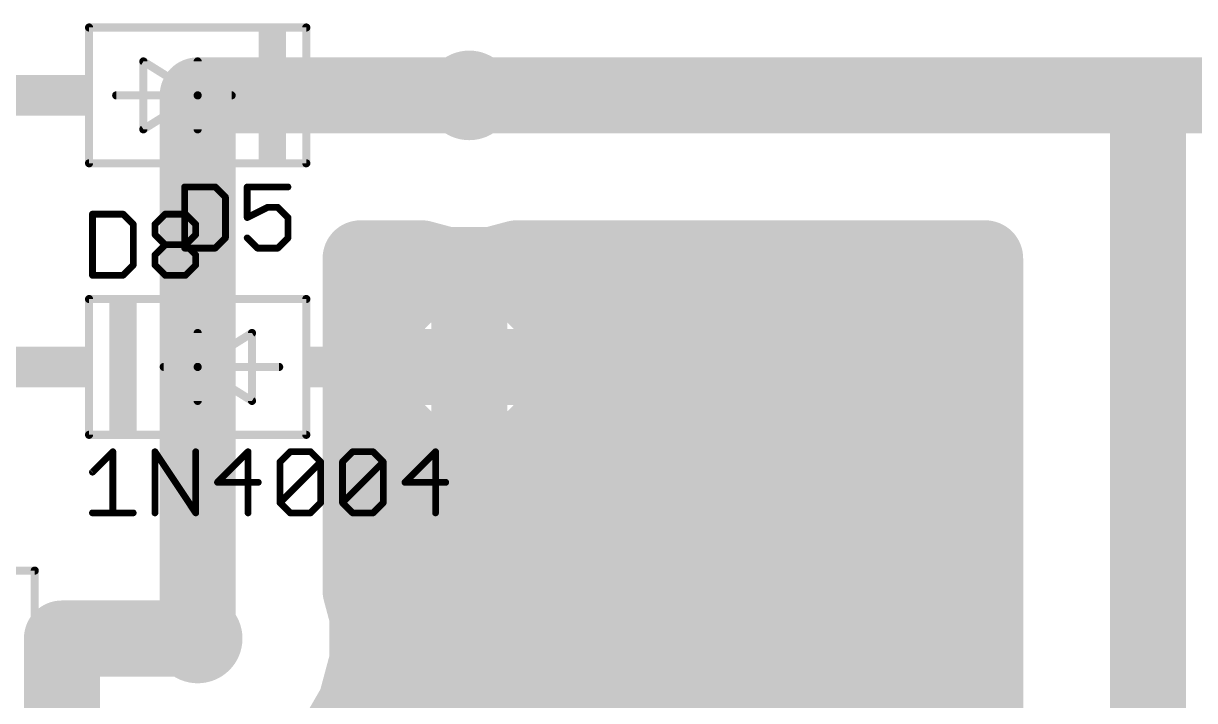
# Model space of a CAD drawing. Extents: x -14 to 150, y -1 to 89.
# Drawn here: x 15.79 to 37.7, y 58.53 to 71.2 of the extents above; entities that cross this region are included whole.
import ezdxf

# ---------------------------------------------------------------- set-up
doc = ezdxf.new("R2010")
doc.units = 0
for name, color, linetype in [('16', 175, 'CONTINUOUS'), ('17', 82, 'CONTINUOUS'), ('21', 253, 'CONTINUOUS'), ('23', 7, 'CONTINUOUS'), ('25', 253, 'CONTINUOUS'), ('27', 253, 'CONTINUOUS'), ('51', 253, 'CONTINUOUS')]:
    doc.layers.add(name, color=color, linetype=linetype)

# ---------------------------------------------------------------- blocks, each defined once
blk = doc.blocks.new('RECT')
blk.add_solid([(-0.5, -0.5), (0.5, -0.5), (-0.5, 0.5), (0.5, 0.5)])
blk = doc.blocks.new('ROUNDP')
at = {"const_width": 0.5}
blk.add_lwpolyline([(0, -0.25, 1), (0, 0.25, 1), (0, -0.25)], format="xyb", dxfattribs=at)

msp = doc.modelspace()

# ---------------------------------------------------------------- linework, layer by layer
at = {"layer": '16', "const_width": 1.4224}
for points in [[(24.13, 69.85), (19.05, 69.85)], [(19.05, 69.85), (19.05, 59.69)], [(36.83, 69.85), (24.13, 69.85)], [(36.83, 55.88), (36.83, 69.85)], [(36.83, 69.85), (43.18, 69.85)], [(22.098, 60.582), (22.098, 66.802)], [(22.098, 66.802), (23.238, 66.802)], [(23.238, 66.802), (23.712, 66.675)], [(24.548, 66.675), (25.022, 66.802)], [(25.022, 66.802), (33.782, 66.802)], [(33.782, 66.802), (33.782, 56.6248)], [(23.712, 66.675), (24.548, 66.675)], [(24.0118, 66.5734), (23.7774, 66.5425)], [(24.13, 66.5734), (24.0118, 66.5734)], [(24.13, 66.5734), (24.13, 64.77)], [(24.13, 64.77), (24.13, 66.5734)], [(24.2482, 66.5734), (24.13, 66.5734)], [(24.4826, 66.5425), (24.2482, 66.5734)], [(23.3307, 66.3909), (23.1259, 66.2727)], [(23.5491, 66.4814), (23.3307, 66.3909)], [(23.7774, 66.5425), (23.5491, 66.4814)], [(24.7109, 66.4814), (24.4826, 66.5425)], [(24.9293, 66.3909), (24.7109, 66.4814)], [(25.1341, 66.2727), (24.9293, 66.3909)], [(22.9384, 66.1288), (22.7712, 65.9616)], [(23.1259, 66.2727), (22.9384, 66.1288)], [(25.3216, 66.1288), (25.1341, 66.2727)], [(25.4888, 65.9616), (25.3216, 66.1288)], [(22.7712, 65.9616), (22.6273, 65.7741)], [(25.6327, 65.7741), (25.4888, 65.9616)], [(22.6273, 65.7741), (22.5091, 65.5693)], [(25.7509, 65.5693), (25.6327, 65.7741)], [(22.5091, 65.5693), (22.4186, 65.3509)], [(25.8414, 65.3509), (25.7509, 65.5693)], [(22.098, 65.4304), (22.4516, 65.4304)], [(22.4186, 65.3509), (22.3575, 65.1226)], [(24.13, 65.4304), (24.13, 65.4304)], [(25.8084, 65.4304), (33.782, 65.4304)], [(25.9025, 65.1226), (25.8414, 65.3509)], [(22.3575, 65.1226), (22.3266, 64.8882)], [(25.9334, 64.8882), (25.9025, 65.1226)], [(22.3266, 64.8882), (22.3266, 64.77)], [(25.9334, 64.77), (25.9334, 64.8882)], [(22.3266, 64.77), (24.13, 64.77)], [(24.13, 64.77), (22.3266, 64.77)], [(22.3266, 64.77), (22.3266, 64.6518)], [(22.3266, 64.6518), (22.3575, 64.4174)], [(24.13, 64.77), (24.13, 64.77)], [(24.13, 64.77), (24.13, 64.77)], [(24.13, 62.9666), (24.13, 64.77)], [(24.13, 64.77), (24.13, 64.77)], [(24.13, 64.77), (24.13, 62.9666)], [(25.9334, 64.77), (24.13, 64.77)], [(24.13, 64.77), (24.13, 64.77)], [(24.13, 64.77), (25.9334, 64.77)], [(24.13, 64.77), (24.13, 54.61)], [(25.9025, 64.4174), (25.9334, 64.6518)], [(25.9334, 64.6518), (25.9334, 64.77)], [(22.3575, 64.4174), (22.4186, 64.1891)], [(25.8414, 64.1891), (25.9025, 64.4174)], [(22.4186, 64.1891), (22.5091, 63.9707)], [(25.7509, 63.9707), (25.8414, 64.1891)], [(22.098, 64.008), (22.4936, 64.008)], [(22.5091, 63.9707), (22.6273, 63.7659)], [(24.13, 64.008), (24.13, 64.008)], [(25.6327, 63.7659), (25.7509, 63.9707)], [(25.7664, 64.008), (33.782, 64.008)], [(22.6273, 63.7659), (22.7712, 63.5784)], [(25.4888, 63.5784), (25.6327, 63.7659)], [(22.7712, 63.5784), (22.9384, 63.4112)], [(25.3216, 63.4112), (25.4888, 63.5784)], [(22.9384, 63.4112), (23.1259, 63.2673)], [(23.1259, 63.2673), (23.3307, 63.1491)], [(24.9293, 63.1491), (25.1341, 63.2673)], [(25.1341, 63.2673), (25.3216, 63.4112)], [(23.3307, 63.1491), (23.5491, 63.0586)], [(23.5491, 63.0586), (23.7774, 62.9975)], [(24.4826, 62.9975), (24.7109, 63.0586)], [(24.7109, 63.0586), (24.9293, 63.1491)], [(23.7774, 62.9975), (24.0118, 62.9666)], [(24.0118, 62.9666), (24.13, 62.9666)], [(24.13, 62.9666), (24.2482, 62.9666)], [(24.2482, 62.9666), (24.4826, 62.9975)], [(22.098, 62.5856), (33.782, 62.5856)], [(22.098, 61.1632), (33.782, 61.1632)], [(22.225, 60.108), (22.098, 60.582)], [(22.225, 59.272), (22.225, 60.108)], [(19.05, 59.69), (16.51, 59.69)], [(16.51, 59.69), (16.51, 41.91)], [(22.225, 59.7408), (33.782, 59.7408)], [(22.0086, 58.4645), (22.225, 59.272)], [(21.5906, 57.7405), (22.0086, 58.4645)], [(21.9243, 58.3184), (33.782, 58.3184)]]:
    msp.add_lwpolyline(points, dxfattribs=at)
at = {"layer": '16', "const_width": 0.7112}
for points in [[(19.05, 70.2056, 1), (19.05, 69.4944)], [(19.4056, 69.85, 1), (18.6944, 69.85)], [(24.13, 70.2056, 1), (24.13, 69.4944)], [(24.13, 69.4944, 1), (24.13, 70.2056)], [(37.1856, 69.85, 1), (36.4744, 69.85)], [(36.83, 70.2056, 1), (36.83, 69.4944)], [(36.83, 69.4944, 1), (36.83, 70.2056)], [(22.4536, 66.802, 1), (21.7424, 66.802)], [(22.098, 67.1576, 1), (22.098, 66.4464)], [(23.3301, 67.1455, 1), (23.146, 66.4585)], [(23.238, 66.4464, 1), (23.238, 67.1576)], [(25.022, 67.1576, 1), (25.022, 66.4464)], [(25.114, 66.4585, 1), (24.9299, 67.1455)], [(34.1376, 66.802, 1), (33.4264, 66.802)], [(33.782, 66.4464, 1), (33.782, 67.1576)], [(23.712, 67.0306, 1), (23.712, 66.3194)], [(23.62, 66.3315, 1), (23.804, 67.0185)], [(24.0118, 66.929, 1), (24.0118, 66.2178)], [(24.4856, 66.5734, 1), (23.7744, 66.5734)], [(24.4856, 66.5734, 1), (23.7744, 66.5734)], [(24.13, 66.929, 1), (24.13, 66.2178)], [(24.2946, 66.926, 1), (24.2018, 66.2208)], [(24.0582, 66.2208, 1), (23.9654, 66.926)], [(24.13, 66.2178, 1), (24.13, 66.929)], [(24.456, 67.0185, 1), (24.64, 66.3315)], [(24.2482, 66.2178, 1), (24.2482, 66.929)], [(24.548, 66.3194, 1), (24.548, 67.0306)], [(23.1946, 66.7194, 1), (23.4667, 66.0624)], [(23.5085, 66.0829, 1), (23.1529, 66.6988)], [(23.457, 66.8248, 1), (23.6411, 66.1379)], [(23.6852, 66.1528, 1), (23.413, 66.8099)], [(23.731, 66.8951, 1), (23.8238, 66.19)], [(23.8695, 66.1991, 1), (23.6854, 66.886)], [(24.5746, 66.886, 1), (24.3905, 66.1991)], [(24.847, 66.8099, 1), (24.5748, 66.1528)], [(24.4362, 66.19, 1), (24.529, 66.8951)], [(25.1071, 66.6988, 1), (24.7515, 66.0829)], [(24.6189, 66.1379, 1), (24.803, 66.8248)], [(24.7932, 66.0624, 1), (25.0654, 66.7194)], [(23.1898, 65.8773, 1), (22.6869, 66.3802)], [(22.9481, 66.5806, 1), (23.3037, 65.9647)], [(23.3424, 65.9906, 1), (22.9095, 66.5548)], [(25.3505, 66.5548, 1), (24.9176, 65.9906)], [(24.9563, 65.9647, 1), (25.3119, 66.5806)], [(25.5731, 66.3802, 1), (25.0702, 65.8773)], [(23.0533, 65.7451, 1), (22.4891, 66.1781)], [(22.7219, 66.4109, 1), (23.1549, 65.8467)], [(25.1051, 65.8467, 1), (25.5381, 66.4109)], [(25.7709, 66.1781, 1), (25.2067, 65.7451)], [(22.9353, 65.5963, 1), (22.3194, 65.9519)], [(22.5198, 66.2131, 1), (23.0227, 65.7102)], [(25.2373, 65.7102, 1), (25.7402, 66.2131)], [(25.9406, 65.9519, 1), (25.3247, 65.5963)], [(22.8376, 65.4332, 1), (22.1806, 65.7054)], [(22.3452, 65.9905, 1), (22.9094, 65.5576)], [(25.3506, 65.5576, 1), (25.9148, 65.9905)], [(26.0794, 65.7054, 1), (25.4224, 65.4332)], [(22.098, 65.786, 1), (22.098, 65.0748)], [(22.7621, 65.2589, 1), (22.0752, 65.443)], [(22.2012, 65.7471, 1), (22.8171, 65.3915)], [(22.4516, 65.0748, 1), (22.4516, 65.786)], [(24.13, 65.786, 1), (24.13, 65.0748)], [(24.13, 65.0748, 1), (24.13, 65.786)], [(25.4429, 65.3915, 1), (26.0588, 65.7471)], [(25.8084, 65.786, 1), (25.8084, 65.0748)], [(26.1848, 65.443, 1), (25.4979, 65.2589)], [(33.782, 65.0748, 1), (33.782, 65.786)], [(22.71, 65.0762, 1), (22.0049, 65.169)], [(22.0901, 65.487, 1), (22.7472, 65.2148)], [(25.5128, 65.2148, 1), (26.1699, 65.487)], [(26.2551, 65.169, 1), (25.55, 65.0762)], [(22.6822, 64.8882, 1), (21.971, 64.8882)], [(22.014, 65.2146, 1), (22.7009, 65.0305)], [(25.5591, 65.0305, 1), (26.246, 65.2146)], [(26.289, 64.8882, 1), (25.5778, 64.8882)], [(22.3266, 65.1256, 1), (22.3266, 64.4144)], [(22.3266, 65.1256, 1), (22.3266, 64.4144)], [(22.6822, 64.77, 1), (21.971, 64.77)], [(22.6792, 64.6982, 1), (21.974, 64.6054)], [(24.13, 65.1256, 1), (24.13, 64.4144)], [(24.4856, 64.77, 1), (23.7744, 64.77)], [(24.4856, 64.77, 1), (23.7744, 64.77)], [(24.13, 65.1256, 1), (24.13, 64.4144)], [(24.4856, 64.77, 1), (23.7744, 64.77)], [(24.13, 65.1256, 1), (24.13, 64.4144)], [(24.4856, 64.77, 1), (23.7744, 64.77)], [(24.13, 65.1256, 1), (24.13, 64.4144)], [(24.4856, 64.77, 1), (23.7744, 64.77)], [(24.13, 64.4144, 1), (24.13, 65.1256)], [(24.13, 64.4144, 1), (24.13, 65.1256)], [(24.13, 64.4144, 1), (24.13, 65.1256)], [(24.13, 64.4144, 1), (24.13, 65.1256)], [(26.289, 64.77, 1), (25.5778, 64.77)], [(26.286, 64.6054, 1), (25.5808, 64.6982)], [(25.9334, 64.4144, 1), (25.9334, 65.1256)], [(25.9334, 64.4144, 1), (25.9334, 65.1256)], [(21.974, 64.9346, 1), (22.6792, 64.8418)], [(21.971, 64.77, 1), (22.6822, 64.77)], [(22.7009, 64.5095, 1), (22.014, 64.3254)], [(23.7744, 64.77, 1), (24.4856, 64.77)], [(23.7744, 64.77, 1), (24.4856, 64.77)], [(23.7744, 64.77, 1), (24.4856, 64.77)], [(23.7744, 64.77, 1), (24.4856, 64.77)], [(26.246, 64.3254, 1), (25.5591, 64.5095)], [(25.5778, 64.77, 1), (26.289, 64.77)], [(25.5808, 64.8418, 1), (26.286, 64.9346)], [(21.971, 64.6518, 1), (22.6822, 64.6518)], [(22.7472, 64.3252, 1), (22.0901, 64.053)], [(26.1699, 64.053, 1), (25.5128, 64.3252)], [(25.5778, 64.6518, 1), (26.289, 64.6518)], [(22.098, 64.3636, 1), (22.098, 63.6524)], [(22.0049, 64.371, 1), (22.71, 64.4638)], [(22.0752, 64.097, 1), (22.7621, 64.2811)], [(22.8171, 64.1485, 1), (22.2012, 63.7929)], [(22.4936, 63.6524, 1), (22.4936, 64.3636)], [(24.13, 64.3636, 1), (24.13, 63.6524)], [(24.13, 63.6524, 1), (24.13, 64.3636)], [(25.7664, 64.3636, 1), (25.7664, 63.6524)], [(26.0588, 63.7929, 1), (25.4429, 64.1485)], [(25.4979, 64.2811, 1), (26.1848, 64.097)], [(25.55, 64.4638, 1), (26.2551, 64.371)], [(33.782, 63.6524, 1), (33.782, 64.3636)], [(22.1806, 63.8346, 1), (22.8376, 64.1067)], [(22.9094, 63.9824, 1), (22.3452, 63.5495)], [(25.9148, 63.5495, 1), (25.3506, 63.9824)], [(25.4224, 64.1067, 1), (26.0794, 63.8346)], [(22.3194, 63.5881, 1), (22.9353, 63.9437)], [(23.0227, 63.8298, 1), (22.5198, 63.3269)], [(25.7402, 63.3269, 1), (25.2373, 63.8298)], [(25.3247, 63.9437, 1), (25.9406, 63.5881)], [(22.4891, 63.3619, 1), (23.0533, 63.7949)], [(23.1549, 63.6933, 1), (22.7219, 63.1291)], [(22.6869, 63.1598, 1), (23.1898, 63.6627)], [(23.3037, 63.5753, 1), (22.9481, 62.9594)], [(25.3119, 62.9594, 1), (24.9563, 63.5753)], [(25.0702, 63.6627, 1), (25.5731, 63.1598)], [(25.5381, 63.1291, 1), (25.1051, 63.6933)], [(25.2067, 63.7949, 1), (25.7709, 63.3619)], [(22.9095, 62.9852, 1), (23.3424, 63.5494)], [(23.4667, 63.4776, 1), (23.1946, 62.8206)], [(23.1529, 62.8412, 1), (23.5085, 63.4571)], [(23.6411, 63.4021, 1), (23.457, 62.7152)], [(24.7515, 63.4571, 1), (25.1071, 62.8412)], [(24.803, 62.7152, 1), (24.6189, 63.4021)], [(24.9176, 63.5494, 1), (25.3505, 62.9852)], [(25.0654, 62.8206, 1), (24.7932, 63.4776)], [(23.413, 62.7301, 1), (23.6852, 63.3872)], [(23.8238, 63.35, 1), (23.731, 62.6449)], [(24.0118, 63.3222, 1), (24.0118, 62.611)], [(23.6854, 62.654, 1), (23.8695, 63.3409)], [(24.13, 63.3222, 1), (24.13, 62.611)], [(24.2018, 63.3192, 1), (24.2946, 62.614)], [(23.9654, 62.614, 1), (24.0582, 63.3192)], [(24.3905, 63.3409, 1), (24.5746, 62.654)], [(24.13, 62.611, 1), (24.13, 63.3222)], [(24.2482, 62.611, 1), (24.2482, 63.3222)], [(24.5748, 63.3872, 1), (24.847, 62.7301)], [(24.529, 62.6449, 1), (24.4362, 63.35)], [(23.7744, 62.9666, 1), (24.4856, 62.9666)], [(23.7744, 62.9666, 1), (24.4856, 62.9666)], [(22.098, 62.9412, 1), (22.098, 62.23)], [(33.782, 62.23, 1), (33.782, 62.9412)], [(22.098, 61.5188, 1), (22.098, 60.8076)], [(33.782, 60.8076, 1), (33.782, 61.5188)], [(22.4415, 60.674, 1), (21.7545, 60.4899)], [(21.7424, 60.582, 1), (22.4536, 60.582)], [(22.5806, 60.108, 1), (21.8694, 60.108)], [(21.8815, 60.016, 1), (22.5685, 60.2)], [(16.51, 60.0456, 1), (16.51, 59.3344)], [(16.8656, 59.69, 1), (16.1544, 59.69)], [(19.05, 59.3344, 1), (19.05, 60.0456)], [(22.225, 60.0964, 1), (22.225, 59.3852)], [(33.782, 59.3852, 1), (33.782, 60.0964)], [(18.6944, 59.69, 1), (19.4056, 59.69)], [(22.5685, 59.18, 1), (21.8815, 59.364)], [(21.8694, 59.272, 1), (22.5806, 59.272)], [(22.3166, 58.2867, 1), (21.7007, 58.6423)], [(21.9243, 58.674, 1), (21.9243, 57.9628)], [(33.782, 57.9628, 1), (33.782, 58.674)], [(21.6651, 58.5565, 1), (22.3521, 58.3725)]]:
    msp.add_lwpolyline(points, format="xyb", dxfattribs=at)
at = {"layer": '21', "const_width": 0.1524}
for points in [[(17.018, 71.12), (21.082, 71.12)], [(17.018, 71.12), (17.018, 68.58)], [(21.082, 68.58), (21.082, 71.12)], [(18.034, 69.215), (18.034, 70.485)], [(18.034, 70.485), (19.05, 69.85)], [(19.05, 69.85), (19.05, 70.485)], [(19.05, 69.85), (17.526, 69.85)], [(19.05, 69.85), (18.034, 69.215)], [(19.685, 69.85), (19.05, 69.85)], [(19.05, 69.215), (19.05, 69.85)], [(21.082, 68.58), (17.018, 68.58)], [(17.018, 66.04), (21.082, 66.04)], [(17.018, 66.04), (17.018, 63.5)], [(21.082, 63.5), (21.082, 66.04)], [(19.05, 64.77), (20.066, 65.405)], [(19.05, 65.405), (19.05, 64.77)], [(20.066, 65.405), (20.066, 64.135)], [(18.415, 64.77), (19.05, 64.77)], [(20.066, 64.135), (19.05, 64.77)], [(19.05, 64.77), (20.574, 64.77)], [(19.05, 64.77), (19.05, 64.135)], [(21.082, 63.5), (17.018, 63.5)], [(11.938, 60.96), (16.002, 60.96)], [(16.002, 58.42), (16.002, 60.96)]]:
    msp.add_lwpolyline(points, dxfattribs=at)
at = {"layer": '21', "const_width": 0.0762}
for points in [[(17.018, 71.1581, 1), (17.018, 71.0819)], [(17.0561, 71.12, 1), (16.9799, 71.12)], [(21.1201, 71.12, 1), (21.0439, 71.12)], [(21.082, 71.0819, 1), (21.082, 71.1581)], [(18.0721, 70.485, 1), (17.9959, 70.485)], [(18.0542, 70.5173, 1), (18.0138, 70.4527)], [(19.0881, 70.485, 1), (19.0119, 70.485)], [(17.526, 69.8881, 1), (17.526, 69.8119)], [(19.05, 69.8881, 1), (19.05, 69.8119)], [(19.0881, 69.85, 1), (19.0119, 69.85)], [(19.0702, 69.8177, 1), (19.0298, 69.8823)], [(19.0298, 69.8177, 1), (19.0702, 69.8823)], [(19.05, 69.8119, 1), (19.05, 69.8881)], [(19.685, 69.8119, 1), (19.685, 69.8881)], [(19.0119, 69.85, 1), (19.0881, 69.85)], [(18.0138, 69.2473, 1), (18.0542, 69.1827)], [(17.9959, 69.215, 1), (18.0721, 69.215)], [(19.0119, 69.215, 1), (19.0881, 69.215)], [(17.018, 68.6181, 1), (17.018, 68.5419)], [(16.9799, 68.58, 1), (17.0561, 68.58)], [(21.0439, 68.58, 1), (21.1201, 68.58)], [(21.082, 68.5419, 1), (21.082, 68.6181)], [(17.018, 66.0781, 1), (17.018, 66.0019)], [(17.0561, 66.04, 1), (16.9799, 66.04)], [(21.1201, 66.04, 1), (21.0439, 66.04)], [(21.082, 66.0019, 1), (21.082, 66.0781)], [(19.0881, 65.405, 1), (19.0119, 65.405)], [(20.1041, 65.405, 1), (20.0279, 65.405)], [(20.0862, 65.3727, 1), (20.0458, 65.4373)], [(18.415, 64.8081, 1), (18.415, 64.7319)], [(19.0702, 64.8023, 1), (19.0298, 64.7377)], [(19.05, 64.8081, 1), (19.05, 64.7319)], [(19.0881, 64.77, 1), (19.0119, 64.77)], [(19.0298, 64.8023, 1), (19.0702, 64.7377)], [(19.0119, 64.77, 1), (19.0881, 64.77)], [(19.05, 64.7319, 1), (19.05, 64.8081)], [(20.574, 64.7319, 1), (20.574, 64.8081)], [(20.0458, 64.1027, 1), (20.0862, 64.1673)], [(19.0119, 64.135, 1), (19.0881, 64.135)], [(20.0279, 64.135, 1), (20.1041, 64.135)], [(17.018, 63.5381, 1), (17.018, 63.4619)], [(21.082, 63.4619, 1), (21.082, 63.5381)], [(16.9799, 63.5, 1), (17.0561, 63.5)], [(21.0439, 63.5, 1), (21.1201, 63.5)], [(16.0401, 60.96, 1), (15.9639, 60.96)], [(16.002, 60.9219, 1), (16.002, 60.9981)]]:
    msp.add_lwpolyline(points, format="xyb", dxfattribs=at)
at = {"layer": '23'}
for p in [(19.05, 69.85), (19.05, 64.77)]:
    msp.add_point(p, dxfattribs=at)
at = {"layer": '25', "const_width": 0.127}
for points in [[(18.8067, 68.1365), (18.8067, 66.9925)], [(19.3787, 68.1365), (18.8067, 68.1365)], [(19.5694, 67.9458), (19.3787, 68.1365)], [(20.7387, 68.1365), (19.9761, 68.1365)], [(19.9761, 68.1365), (19.9761, 67.5645)], [(19.5694, 67.1832), (19.5694, 67.9458)], [(19.9761, 67.5645), (20.3574, 67.7552)], [(20.3574, 67.7552), (20.5481, 67.7552)], [(20.5481, 67.7552), (20.7387, 67.5645)], [(17.0815, 67.6285), (17.0815, 66.4845)], [(17.6535, 67.6285), (17.0815, 67.6285)], [(17.8442, 67.4378), (17.6535, 67.6285)], [(17.8442, 66.6752), (17.8442, 67.4378)], [(18.2509, 67.4378), (18.4416, 67.6285)], [(18.2509, 67.2472), (18.2509, 67.4378)], [(18.4416, 67.6285), (18.8229, 67.6285)], [(18.8229, 67.6285), (19.0135, 67.4378)], [(19.0135, 67.4378), (19.0135, 67.2472)], [(20.7387, 67.5645), (20.7387, 67.1832)], [(18.4416, 67.0565), (18.2509, 67.2472)], [(19.0135, 67.2472), (18.8229, 67.0565)], [(18.2509, 66.8658), (18.4416, 67.0565)], [(18.4416, 67.0565), (18.8229, 67.0565)], [(18.8067, 66.9925), (19.3787, 66.9925)], [(18.8229, 67.0565), (19.0135, 66.8658)], [(19.3787, 66.9925), (19.5694, 67.1832)], [(20.1668, 66.9925), (19.9761, 67.1832)], [(20.5481, 66.9925), (20.1668, 66.9925)], [(20.7387, 67.1832), (20.5481, 66.9925)], [(18.2509, 66.6752), (18.2509, 66.8658)], [(19.0135, 66.8658), (19.0135, 66.6752)], [(17.6535, 66.4845), (17.8442, 66.6752)], [(18.4416, 66.4845), (18.2509, 66.6752)], [(19.0135, 66.6752), (18.8229, 66.4845)], [(17.0815, 66.4845), (17.6535, 66.4845)], [(18.8229, 66.4845), (18.4416, 66.4845)]]:
    msp.add_lwpolyline(points, dxfattribs=at)
at = {"layer": '25', "const_width": 0.0635}
for points in [[(18.8385, 68.1365, 1), (18.775, 68.1365)], [(18.8067, 68.1682, 1), (18.8067, 68.1047)], [(19.4011, 68.1589, 1), (19.3562, 68.114)], [(19.3787, 68.1047, 1), (19.3787, 68.1682)], [(19.9761, 68.1682, 1), (19.9761, 68.1047)], [(20.0079, 68.1365, 1), (19.9444, 68.1365)], [(20.7387, 68.1047, 1), (20.7387, 68.1682)], [(19.6011, 67.9458, 1), (19.5376, 67.9458)], [(19.5469, 67.9234, 1), (19.5918, 67.9683)], [(20.3574, 67.7869, 1), (20.3574, 67.7234)], [(20.3716, 67.7268, 1), (20.3432, 67.7835)], [(20.5705, 67.7776, 1), (20.5256, 67.7327)], [(20.5481, 67.7234, 1), (20.5481, 67.7869)], [(17.0815, 67.6602, 1), (17.0815, 67.5967)], [(17.1133, 67.6285, 1), (17.0498, 67.6285)], [(17.6759, 67.6509, 1), (17.631, 67.606)], [(17.6535, 67.5967, 1), (17.6535, 67.6602)], [(17.8759, 67.4378, 1), (17.8124, 67.4378)], [(17.8217, 67.4154, 1), (17.8666, 67.4603)], [(18.2826, 67.4378, 1), (18.2191, 67.4378)], [(18.2284, 67.4603, 1), (18.2733, 67.4154)], [(18.4416, 67.6602, 1), (18.4416, 67.5967)], [(18.464, 67.606, 1), (18.4191, 67.6509)], [(18.8453, 67.6509, 1), (18.8004, 67.606)], [(18.8229, 67.5967, 1), (18.8229, 67.6602)], [(19.0453, 67.4378, 1), (18.9818, 67.4378)], [(18.9911, 67.4154, 1), (19.036, 67.4603)], [(19.9619, 67.5929, 1), (19.9903, 67.5361)], [(19.9444, 67.5645, 1), (20.0079, 67.5645)], [(20.7705, 67.5645, 1), (20.707, 67.5645)], [(20.7163, 67.542, 1), (20.7612, 67.5869)], [(18.2733, 67.2696, 1), (18.2284, 67.2247)], [(18.2191, 67.2472, 1), (18.2826, 67.2472)], [(18.9818, 67.2472, 1), (19.0453, 67.2472)], [(19.036, 67.2247, 1), (18.9911, 67.2696)], [(18.4416, 67.0882, 1), (18.4416, 67.0247)], [(18.464, 67.034, 1), (18.4191, 67.0789)], [(18.4191, 67.034, 1), (18.464, 67.0789)], [(18.8067, 67.0243, 1), (18.8067, 66.9608)], [(18.8453, 67.0789, 1), (18.8004, 67.034)], [(18.8004, 67.0789, 1), (18.8453, 67.034)], [(18.8229, 67.0247, 1), (18.8229, 67.0882)], [(19.3562, 67.015, 1), (19.4011, 66.97)], [(19.3787, 66.9608, 1), (19.3787, 67.0243)], [(19.5376, 67.1832, 1), (19.6011, 67.1832)], [(19.5918, 67.1607, 1), (19.5469, 67.2056)], [(19.9986, 67.2056, 1), (19.9536, 67.1607)], [(20.1668, 67.0243, 1), (20.1668, 66.9608)], [(20.1443, 66.97, 1), (20.1892, 67.015)], [(20.5256, 67.015, 1), (20.5705, 66.97)], [(20.5481, 66.9608, 1), (20.5481, 67.0243)], [(20.707, 67.1832, 1), (20.7705, 67.1832)], [(20.7612, 67.1607, 1), (20.7163, 67.2056)], [(18.2826, 66.8658, 1), (18.2191, 66.8658)], [(18.2284, 66.8883, 1), (18.2733, 66.8434)], [(18.775, 66.9925, 1), (18.8385, 66.9925)], [(19.0453, 66.8658, 1), (18.9818, 66.8658)], [(18.9911, 66.8434, 1), (19.036, 66.8883)], [(17.8124, 66.6752, 1), (17.8759, 66.6752)], [(17.8666, 66.6527, 1), (17.8217, 66.6976)], [(18.2733, 66.6976, 1), (18.2284, 66.6527)], [(18.2191, 66.6752, 1), (18.2826, 66.6752)], [(18.9818, 66.6752, 1), (19.0453, 66.6752)], [(19.036, 66.6527, 1), (18.9911, 66.6976)], [(17.0815, 66.5162, 1), (17.0815, 66.4527)], [(17.0498, 66.4845, 1), (17.1133, 66.4845)], [(17.631, 66.507, 1), (17.6759, 66.462)], [(17.6535, 66.4527, 1), (17.6535, 66.5162)], [(18.4416, 66.5162, 1), (18.4416, 66.4527)], [(18.4191, 66.462, 1), (18.464, 66.507)], [(18.8004, 66.507, 1), (18.8453, 66.462)], [(18.8229, 66.4527, 1), (18.8229, 66.5162)]]:
    msp.add_lwpolyline(points, format="xyb", dxfattribs=at)
at = {"layer": '27', "const_width": 0.127}
for points in [[(17.0815, 62.8022), (17.4628, 63.1835)], [(17.4628, 63.1835), (17.4628, 62.0395)], [(18.2509, 62.0395), (18.2509, 63.1835)], [(18.2509, 63.1835), (19.0135, 62.0395)], [(19.0135, 62.0395), (19.0135, 63.1835)], [(19.9923, 63.1835), (19.4203, 62.6115)], [(19.9923, 62.0395), (19.9923, 63.1835)], [(20.5897, 62.9928), (20.7804, 63.1835)], [(20.7804, 63.1835), (21.1617, 63.1835)], [(21.1617, 63.1835), (21.3523, 62.9928)], [(21.7591, 62.9928), (21.9498, 63.1835)], [(21.9498, 63.1835), (22.3311, 63.1835)], [(22.3311, 63.1835), (22.5217, 62.9928)], [(23.5005, 63.1835), (22.9285, 62.6115)], [(23.5005, 62.0395), (23.5005, 63.1835)], [(20.5897, 62.2302), (20.5897, 62.9928)], [(20.5897, 62.2302), (21.3523, 62.9928)], [(21.3523, 62.9928), (21.3523, 62.2302)], [(21.7591, 62.2302), (21.7591, 62.9928)], [(21.7591, 62.2302), (22.5217, 62.9928)], [(22.5217, 62.9928), (22.5217, 62.2302)], [(19.4203, 62.6115), (20.1829, 62.6115)], [(22.9285, 62.6115), (23.6911, 62.6115)], [(20.7804, 62.0395), (20.5897, 62.2302)], [(21.3523, 62.2302), (21.1617, 62.0395)], [(21.9498, 62.0395), (21.7591, 62.2302)], [(22.5217, 62.2302), (22.3311, 62.0395)], [(17.0815, 62.0395), (17.8442, 62.0395)], [(21.1617, 62.0395), (20.7804, 62.0395)], [(22.3311, 62.0395), (21.9498, 62.0395)]]:
    msp.add_lwpolyline(points, dxfattribs=at)
at = {"layer": '27', "const_width": 0.0635}
for points in [[(17.4946, 63.1835, 1), (17.4311, 63.1835)], [(17.4853, 63.161, 1), (17.4404, 63.2059)], [(18.2826, 63.1835, 1), (18.2191, 63.1835)], [(18.2773, 63.2011, 1), (18.2245, 63.1659)], [(19.0453, 63.1835, 1), (18.9818, 63.1835)], [(20.024, 63.1835, 1), (19.9605, 63.1835)], [(20.0147, 63.161, 1), (19.9698, 63.2059)], [(20.7804, 63.2152, 1), (20.7804, 63.1517)], [(20.8028, 63.161, 1), (20.7579, 63.2059)], [(21.1841, 63.2059, 1), (21.1392, 63.161)], [(21.1617, 63.1517, 1), (21.1617, 63.2152)], [(21.9498, 63.2152, 1), (21.9498, 63.1517)], [(21.9722, 63.161, 1), (21.9273, 63.2059)], [(22.3535, 63.2059, 1), (22.3086, 63.161)], [(22.3311, 63.1517, 1), (22.3311, 63.2152)], [(23.5322, 63.1835, 1), (23.4687, 63.1835)], [(23.5229, 63.161, 1), (23.478, 63.2059)], [(20.6214, 62.9928, 1), (20.5579, 62.9928)], [(20.5672, 63.0153, 1), (20.6121, 62.9704)], [(21.3841, 62.9928, 1), (21.3206, 62.9928)], [(21.3748, 62.9704, 1), (21.3299, 63.0153)], [(21.3299, 62.9704, 1), (21.3748, 63.0153)], [(21.7908, 62.9928, 1), (21.7273, 62.9928)], [(21.7366, 63.0153, 1), (21.7815, 62.9704)], [(22.5535, 62.9928, 1), (22.49, 62.9928)], [(22.5442, 62.9704, 1), (22.4993, 63.0153)], [(22.4993, 62.9704, 1), (22.5442, 63.0153)], [(17.059, 62.8246, 1), (17.104, 62.7797)], [(19.4203, 62.6432, 1), (19.4203, 62.5797)], [(19.3978, 62.6339, 1), (19.4427, 62.589)], [(20.1829, 62.5797, 1), (20.1829, 62.6432)], [(22.9285, 62.6432, 1), (22.9285, 62.5797)], [(22.906, 62.6339, 1), (22.9509, 62.589)], [(23.6911, 62.5797, 1), (23.6911, 62.6432)], [(20.5579, 62.2302, 1), (20.6214, 62.2302)], [(20.6121, 62.2526, 1), (20.5672, 62.2077)], [(20.5672, 62.2526, 1), (20.6121, 62.2077)], [(21.3206, 62.2302, 1), (21.3841, 62.2302)], [(21.3748, 62.2077, 1), (21.3299, 62.2526)], [(21.7815, 62.2526, 1), (21.7366, 62.2077)], [(21.7366, 62.2526, 1), (21.7815, 62.2077)], [(21.7273, 62.2302, 1), (21.7908, 62.2302)], [(22.49, 62.2302, 1), (22.5535, 62.2302)], [(22.5442, 62.2077, 1), (22.4993, 62.2526)], [(17.0815, 62.0713, 1), (17.0815, 62.0078)], [(17.4311, 62.0395, 1), (17.4946, 62.0395)], [(17.8442, 62.0078, 1), (17.8442, 62.0713)], [(18.2191, 62.0395, 1), (18.2826, 62.0395)], [(18.9818, 62.0395, 1), (19.0453, 62.0395)], [(18.9871, 62.0219, 1), (19.04, 62.0571)], [(19.9605, 62.0395, 1), (20.024, 62.0395)], [(20.7804, 62.0713, 1), (20.7804, 62.0078)], [(20.7579, 62.017, 1), (20.8028, 62.062)], [(21.1392, 62.062, 1), (21.1841, 62.017)], [(21.1617, 62.0078, 1), (21.1617, 62.0713)], [(21.9498, 62.0713, 1), (21.9498, 62.0078)], [(21.9273, 62.017, 1), (21.9722, 62.062)], [(22.3086, 62.062, 1), (22.3535, 62.017)], [(22.3311, 62.0078, 1), (22.3311, 62.0713)], [(23.4687, 62.0395, 1), (23.5322, 62.0395)]]:
    msp.add_lwpolyline(points, format="xyb", dxfattribs=at)
at = {"layer": '51', "const_width": 0.762}
for points in [[(24.13, 69.85), (23.114, 69.85)], [(24.13, 64.77), (23.114, 64.77)], [(19.05, 59.69), (18.034, 59.69)]]:
    msp.add_lwpolyline(points, dxfattribs=at)
at = {"layer": '51', "const_width": 0.381}
for points in [[(23.114, 70.0405, 1), (23.114, 69.6595)], [(24.13, 69.6595, 1), (24.13, 70.0405)], [(23.114, 64.9605, 1), (23.114, 64.5795)], [(24.13, 64.5795, 1), (24.13, 64.9605)], [(18.034, 59.8805, 1), (18.034, 59.4995)], [(19.05, 59.4995, 1), (19.05, 59.8805)]]:
    msp.add_lwpolyline(points, format="xyb", dxfattribs=at)

# ---------------------------------------------------------------- block references
at = {"layer": '17', "xscale": 1.6764, "yscale": 1.6764, "rotation": 180}
for p in [(24.13, 69.85), (24.13, 69.85), (19.05, 59.69), (19.05, 59.69)]:
    msp.add_blockref('ROUNDP', p, dxfattribs=at)
at = {"layer": '17', "xscale": 1.6764, "yscale": 1.6764}
msp.add_blockref('ROUNDP', (24.13, 64.77), dxfattribs=at)
msp.add_blockref('ROUNDP', (24.13, 64.77), dxfattribs=at)
at = {"layer": '21', "rotation": 180}
for p, xscale, yscale in [((20.447, 69.85), 0.508, 2.54), ((16.0655, 69.85), 1.905, 0.762), ((22.0345, 69.85), 1.905, 0.762), ((16.9545, 59.69), 1.905, 0.762)]:
    msp.add_blockref('RECT', p, dxfattribs=dict(at, xscale=xscale, yscale=yscale))
at = {"layer": '21'}
for p, xscale, yscale in [((17.653, 64.77), 0.508, 2.54), ((16.0655, 64.77), 1.905, 0.762), ((22.0345, 64.77), 1.905, 0.762)]:
    msp.add_blockref('RECT', p, dxfattribs=dict(at, xscale=xscale, yscale=yscale))

doc.saveas('drawing.dxf')
